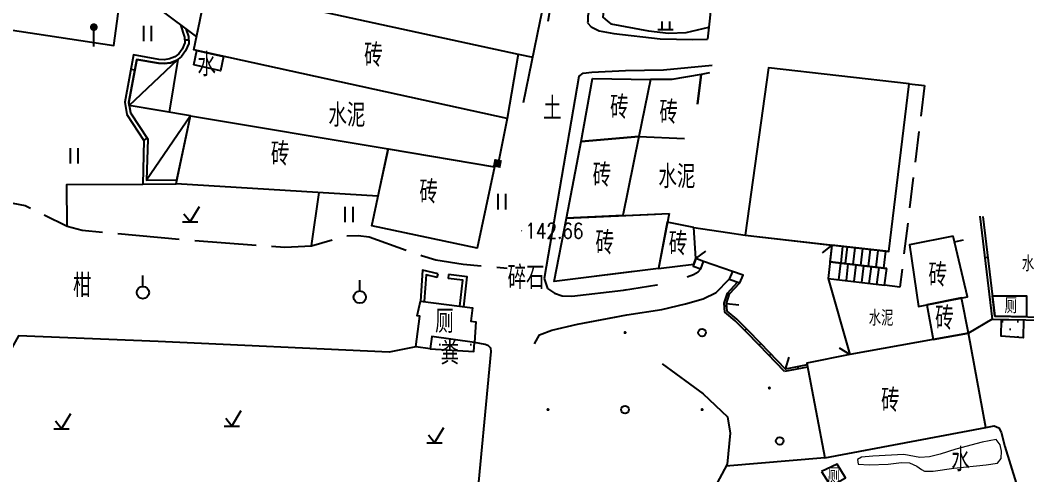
# Model space of a CAD drawing. Extents: x 529262 to 576451, y 2694391 to 2717535.
# Drawn here: x 564766.8 to 564832.1, y 2709723.1 to 2709752.6 of the extents above; entities that cross this region are included whole.
import ezdxf
from ezdxf.enums import TextEntityAlignment as Align

# ---------------------------------------------------------------- set-up
doc = ezdxf.new("R2010")
doc.units = 0
for name, pattern in [('X2', [10, 8, -2]), ('X3', [5, 4, -1]), ('X5', [3, 2, -1])]:
    doc.linetypes.add(name, pattern=pattern)
for name, color, linetype in [('DLDW', 8, 'Continuous'), ('DLSS', 4, 'Continuous'), ('DMTZ', 8, 'Continuous'), ('GCD', 8, 'Continuous'), ('JMD', 8, 'Continuous'), ('ZBTZ', 8, 'Continuous'), ('ZJ', 7, 'Continuous')]:
    doc.layers.add(name, color=color, linetype=linetype)
doc.layers.add('SXSS', color=5, linetype='Continuous', lineweight=0)
doc.styles.add('HZ', font='rs.shx', dxfattribs={"width": 0.8, "bigfont": 'hztxt.shx'})
doc.linetypes.add('10421', pattern='A,2,[150,AAA.SHX,S=0.5,R=0,X=0,Y=0.5],1e-11', length=2)
doc.linetypes.add('1161', pattern='A,0,[149,AAA.SHX,S=0.15,R=0,X=0,Y=0],-1.6', length=1.6)
pattern_1 = [(0, (114.99765, 2.56804), (0.5, 0.5), [0, -1]), (0, (115.49765, 3.06804), (0.5, 0.5), [0, -1])]

# ---------------------------------------------------------------- blocks, each defined once
blk = doc.blocks.new('GC200')
at = {"linetype": 'Continuous', "const_width": 0.2, "flags": 128}
blk.add_lwpolyline([(-0.1, 0, 1), (0.1, 0, 1)], format="xyb", close=True, dxfattribs=at)
blk = doc.blocks.new('gc119')
at = {"color": 8}
for p, q in [((-1, 0), (1, 0)), ((-0.5, 1), (-0.5, 0)), ((0.5, 1), (0.5, 0))]:
    blk.add_line(p, q, dxfattribs=at)
blk = doc.blocks.new('gc125')
at = {"color": 8}
blk.add_line((0, 0.8), (0, 2.2), dxfattribs=at)
blk.add_circle((0, 0), 0.8, dxfattribs=at)
blk = doc.blocks.new('gc123')
at = {"color": 8}
for p, q in [((0, 0), (1.2, 2)), ((-1, 0), (1, 0)), ((0, 0), (-0.8, 1))]:
    blk.add_line(p, q, dxfattribs=at)
blk = doc.blocks.new('gc121')
at = {"color": 8}
for p, q in [((-0.5, -1), (-0.5, 1)), ((0.5, -1), (0.5, 1))]:
    blk.add_line(p, q, dxfattribs=at)
blk = doc.blocks.new('gc002')
at = {"color": 8, "const_width": 1}
blk.add_lwpolyline([(-0.5, 0), (0.5, 0)], dxfattribs=at)
blk = doc.blocks.new('gc165')
at = {"color": 8}
blk.add_line((0, 0), (0, 2), dxfattribs=at)
at = {"color": 8, "const_width": 0.5}
blk.add_lwpolyline([(-0.25, 2.5, 1), (0.25, 2.5, 1)], format="xyb", close=True, dxfattribs=at)
blk = doc.blocks.new('gc170')
at = {"color": 8, "linetype": 'Continuous'}
blk.add_circle((0, 0), 0.5, dxfattribs=at)

msp = doc.modelspace()

# ---------------------------------------------------------------- hatches: boundary and pattern name
at = {"layer": 'DLDW', "linetype": 'Continuous'}
h = msp.add_hatch(dxfattribs=at)
h.set_pattern_fill('1061', color=252, scale=0.5, style=0)
h.set_pattern_definition(pattern_1)
h.paths.add_polyline_path([(564830.433, 2709733.196), (564831.871, 2709733.089), (564831.859, 2709732.011), (564830.421, 2709732.118)])
h = msp.add_hatch(dxfattribs=at)
h.set_pattern_fill('1061', color=252, scale=0.5, style=0)
h.set_pattern_definition(pattern_1)
h.paths.add_polyline_path([(564830.433, 2709733.196), (564831.871, 2709733.089), (564831.859, 2709732.011), (564830.421, 2709732.118)])
h = msp.add_hatch(dxfattribs=at)
h.set_pattern_fill('1061', color=252, scale=0.5, style=0)
h.set_pattern_definition(pattern_1)
h.paths.add_polyline_path([(564793.374, 2709731.307), (564796.208, 2709731.115), (564796.249, 2709731.711), (564793.482, 2709732.091)])
h = msp.add_hatch(dxfattribs=at)
h.set_pattern_fill('1061', color=252, scale=0.5, style=0)
h.set_pattern_definition(pattern_1)
h.paths.add_polyline_path([(564793.374, 2709731.307), (564796.208, 2709731.115), (564796.249, 2709731.711), (564793.482, 2709732.091)])

# ---------------------------------------------------------------- linework, layer by layer
at = {"layer": 'DLDW', "color": 252, "linetype": '10421', "elevation": 144.433, "flags": 128}
msp.add_lwpolyline([(564778.026, 2709749.732), (564778.23, 2709750.66), (564779.969, 2709750.278), (564779.765, 2709749.35)], close=True, dxfattribs=at)
msp.add_lwpolyline([(564778.026, 2709749.732), (564778.23, 2709750.66), (564779.969, 2709750.278), (564779.765, 2709749.35)], close=True, dxfattribs=at)
at = {"layer": 'DLDW', "color": 252, "linetype": 'Continuous', "flags": 128}
for points, elevation in [([(564796.249, 2709731.711), (564793.482, 2709732.091), (564793.374, 2709731.307), (564792.443, 2709731.435), (564792.701, 2709733.425), (564792.516, 2709733.45), (564792.737, 2709734.4), (564796.113, 2709733.961), (564796, 2709733.096), (564796.34, 2709733.052)], 142.063), ([(564796.249, 2709731.711), (564793.482, 2709732.091), (564793.374, 2709731.307), (564792.443, 2709731.435), (564792.701, 2709733.425), (564792.516, 2709733.45), (564792.737, 2709734.4), (564796.113, 2709733.961), (564796, 2709733.096), (564796.34, 2709733.052)], 142.063), ([(564830.433, 2709733.206), (564831.872, 2709733.181), (564831.859, 2709732.011), (564830.421, 2709732.118)], 142.471), ([(564830.433, 2709733.206), (564831.872, 2709733.181), (564831.859, 2709732.011), (564830.421, 2709732.118)], 142.471), ([(564793.374, 2709731.307), (564796.208, 2709731.115), (564796.249, 2709731.711), (564793.482, 2709732.091)], 141.357), ([(564793.374, 2709731.307), (564796.208, 2709731.115), (564796.249, 2709731.711), (564793.482, 2709732.091)], 141.357)]:
    msp.add_lwpolyline(points, close=True, dxfattribs=dict(at, elevation=elevation))
for points in [[(564829.861, 2709734.733), (564832.065, 2709734.734), (564832.062, 2709733.375), (564830.021, 2709733.413)], [(564829.861, 2709734.733), (564832.065, 2709734.734), (564832.062, 2709733.375), (564830.021, 2709733.413)], [(564818.762, 2709723.333), (564819.358, 2709722.375), (564820.331, 2709722.922), (564819.784, 2709723.822)], [(564818.762, 2709723.333), (564819.358, 2709722.375), (564820.331, 2709722.922), (564819.784, 2709723.822)]]:
    msp.add_lwpolyline(points, close=True, dxfattribs=at)
at = {"layer": 'DLSS', "linetype": 'Continuous', "flags": 128}
for points, elevation in [([(564816.906, 2709782.629), (564815.112, 2709781.595), (564811.774, 2709779.45), (564809.811, 2709777.635), (564806.358, 2709766.219), (564804.711, 2709758.613), (564803.598, 2709752.893), (564803.591, 2709752.568)], 142.08), ([(564803.591, 2709752.568), (564803.589, 2709752.453)], 142.08), ([(564803.591, 2709752.568), (564803.589, 2709752.453)], 142.08), ([(564803.024, 2709748.973), (564803.294, 2709749.19), (564803.852, 2709749.25), (564806.038, 2709749.358), (564808.51, 2709749.412), (564811.679, 2709749.701)], 142.432), ([(564803.024, 2709748.973), (564803.294, 2709749.19), (564803.852, 2709749.25), (564806.038, 2709749.358), (564808.51, 2709749.412), (564811.679, 2709749.701)], 142.432), ([(564803.024, 2709748.973), (564800.76, 2709735.871)], 142.08), ([(564803.024, 2709748.973), (564800.76, 2709735.871)], 142.08), ([(564803.024, 2709748.973), (564800.76, 2709735.871)], 142.08), ([(564803.024, 2709748.973), (564800.76, 2709735.871)], 142.08), ([(564800.148, 2709731.613), (564800.47, 2709732.212), (564801.266, 2709732.515), (564802.924, 2709732.898), (564806.129, 2709733.494), (564808.397, 2709733.86), (564809.938, 2709734.227), (564811.078, 2709734.538), (564811.926, 2709734.947), (564812.77, 2709735.811)], 142.08), ([(564800.148, 2709731.613), (564800.47, 2709732.212), (564801.266, 2709732.515), (564802.924, 2709732.898), (564806.129, 2709733.494), (564808.397, 2709733.86), (564809.938, 2709734.227), (564811.078, 2709734.538), (564811.926, 2709734.947), (564812.77, 2709735.811)], 142.08), ([(564800.148, 2709731.613), (564800.47, 2709732.212), (564801.266, 2709732.515), (564802.924, 2709732.898), (564805.457, 2709733.369)], 142.08), ([(564800.148, 2709731.613), (564800.47, 2709732.212), (564801.266, 2709732.515), (564802.924, 2709732.898), (564805.457, 2709733.369)], 142.08)]:
    msp.add_lwpolyline(points, dxfattribs=dict(at, elevation=elevation))
at = {"layer": 'DLSS', "linetype": 'X2', "flags": 128}
msp.add_lwpolyline([(564801.02, 2709752.568), (564803.926, 2709769.287), (564803.846, 2709769.521)], dxfattribs=at)
for points, elevation in [([(564803.589, 2709752.453), (564803.82, 2709752.19), (564804.346, 2709751.939), (564805.287, 2709751.762), (564808.29, 2709751.414), (564810.424, 2709751.367), (564812.333, 2709751.418)], 142.432), ([(564803.589, 2709752.453), (564803.82, 2709752.19), (564804.346, 2709751.939), (564805.287, 2709751.762), (564808.29, 2709751.414), (564810.424, 2709751.367), (564812.333, 2709751.418)], 142.432), ([(564800.76, 2709735.871), (564800.978, 2709735.203), (564801.444, 2709734.912), (564801.935, 2709734.747), (564802.567, 2709734.706), (564805.921, 2709735.105), (564808.079, 2709735.453), (564809.537, 2709735.8), (564810.458, 2709736.132), (564810.762, 2709736.29), (564810.931, 2709736.48)], 142.08), ([(564800.76, 2709735.871), (564800.978, 2709735.203), (564801.444, 2709734.912), (564801.935, 2709734.747), (564802.567, 2709734.706), (564805.921, 2709735.105), (564808.079, 2709735.453), (564809.537, 2709735.8), (564810.458, 2709736.132), (564810.762, 2709736.29), (564810.931, 2709736.48)], 142.08), ([(564800.76, 2709735.871), (564800.978, 2709735.203), (564801.444, 2709734.912), (564801.935, 2709734.747), (564802.567, 2709734.706), (564805.921, 2709735.105), (564806.131, 2709735.139)], 142.08), ([(564800.76, 2709735.871), (564800.978, 2709735.203), (564801.444, 2709734.912), (564801.935, 2709734.747), (564802.567, 2709734.706), (564805.921, 2709735.105), (564806.131, 2709735.139)], 142.08)]:
    msp.add_lwpolyline(points, dxfattribs=dict(at, elevation=elevation))
at = {"layer": 'DLSS', "linetype": 'X3', "flags": 128}
msp.add_lwpolyline([(564753.882, 2709737.893), (564762.949, 2709739.63), (564764.885, 2709740.589), (564766.284, 2709740.755), (564767.095, 2709740.602), (564769.819, 2709739.251), (564770.789, 2709738.997), (564777.853, 2709738.352), (564783.944, 2709737.895), (564785.672, 2709737.974), (564787.859, 2709738.639), (564788.708, 2709738.657), (564789.407, 2709738.558), (564792.801, 2709737.36), (564793.728, 2709737.076), (564795.503, 2709736.792), (564798.375, 2709736.541)], dxfattribs=at)
msp.add_lwpolyline([(564753.882, 2709737.893), (564762.949, 2709739.63), (564764.885, 2709740.589), (564766.284, 2709740.755), (564767.095, 2709740.602), (564769.819, 2709739.251), (564770.789, 2709738.997), (564777.853, 2709738.352), (564783.944, 2709737.895), (564785.672, 2709737.974), (564787.859, 2709738.639), (564788.708, 2709738.657), (564789.407, 2709738.558), (564792.801, 2709737.36), (564793.728, 2709737.076), (564795.503, 2709736.792), (564798.375, 2709736.541)], dxfattribs=at)
msp.add_lwpolyline([(564753.882, 2709737.893), (564762.949, 2709739.63), (564764.885, 2709740.589), (564766.284, 2709740.755), (564767.095, 2709740.602), (564769.819, 2709739.251), (564770.789, 2709738.997), (564777.853, 2709738.352), (564783.944, 2709737.895), (564785.672, 2709737.974), (564787.859, 2709738.639), (564788.708, 2709738.657), (564789.407, 2709738.558), (564792.801, 2709737.36), (564793.728, 2709737.076), (564795.503, 2709736.792), (564798.375, 2709736.541)], dxfattribs=at)
msp.add_lwpolyline([(564753.882, 2709737.893), (564762.949, 2709739.63), (564764.885, 2709740.589), (564766.284, 2709740.755), (564767.095, 2709740.602), (564769.819, 2709739.251), (564770.789, 2709738.997), (564777.853, 2709738.352), (564783.944, 2709737.895), (564785.672, 2709737.974), (564787.859, 2709738.639), (564788.708, 2709738.657), (564789.407, 2709738.558), (564792.801, 2709737.36), (564793.728, 2709737.076), (564795.503, 2709736.792), (564798.375, 2709736.541)], dxfattribs=at)
at = {"layer": 'DMTZ', "linetype": '10421'}
for points in [[(564805.707, 2709759.484), (564804.683, 2709753.835), (564804.568, 2709752.824), (564804.879, 2709752.568)], [(564804.879, 2709752.568), (564805.09, 2709752.395), (564807.529, 2709751.937), (564808.829, 2709751.785), (564809.985, 2709751.819), (564811.455, 2709752.167)], [(564804.879, 2709752.568), (564805.09, 2709752.395), (564807.529, 2709751.937), (564808.829, 2709751.785), (564809.985, 2709751.819), (564811.455, 2709752.167)]]:
    msp.add_lwpolyline(points, dxfattribs=at)
at = {"layer": 'DMTZ', "linetype": '10421', "flags": 128}
for points in [[(564800.518, 2709752.568), (564801.579, 2709757.734)], [(564799.435, 2709747.294), (564800.518, 2709752.568)], [(564799.435, 2709747.294), (564800.518, 2709752.568)], [(564808.431, 2709730.319), (564811.082, 2709728.378), (564812.669, 2709726.88), (564812.843, 2709725.818), (564812.636, 2709723.823), (564811.128, 2709720.971), (564809.142, 2709719.441), (564808.501, 2709719.021), (564806.981, 2709718.72), (564805.247, 2709718.889), (564804.315, 2709719.451), (564803.055, 2709721.574)], [(564808.431, 2709730.319), (564811.082, 2709728.378), (564812.669, 2709726.88), (564812.843, 2709725.818), (564812.636, 2709723.823), (564811.128, 2709720.971), (564809.142, 2709719.441), (564808.501, 2709719.021), (564806.981, 2709718.72), (564805.247, 2709718.889), (564804.315, 2709719.451), (564803.055, 2709721.574)]]:
    msp.add_lwpolyline(points, dxfattribs=at)
at = {"layer": 'DMTZ', "linetype": '10421', "elevation": 142.263, "flags": 128}
msp.add_lwpolyline([(564796.308, 2709720.341), (564797.331, 2709731.125), (564797.314, 2709731.337), (564797.149, 2709731.485), (564796.93, 2709731.588), (564796.249, 2709731.711)], dxfattribs=at)
msp.add_lwpolyline([(564796.308, 2709720.341), (564797.331, 2709731.125), (564797.314, 2709731.337), (564797.149, 2709731.485), (564796.93, 2709731.588), (564796.249, 2709731.711)], dxfattribs=at)
msp.add_lwpolyline([(564796.308, 2709720.341), (564797.331, 2709731.125), (564797.314, 2709731.337), (564797.149, 2709731.485), (564796.93, 2709731.588), (564796.249, 2709731.711)], dxfattribs=at)
msp.add_lwpolyline([(564796.308, 2709720.341), (564797.331, 2709731.125), (564797.314, 2709731.337), (564797.149, 2709731.485), (564796.93, 2709731.588), (564796.249, 2709731.711)], dxfattribs=at)
at = {"layer": 'JMD', "linetype": 'Continuous'}
for p, q in [((564777.446, 2709751.341, 142.953), (564777.695, 2709751.356, 142.953)), ((564777.446, 2709751.341, 142.953), (564777.695, 2709751.356, 142.953)), ((564773.955, 2709749.449, 142.953), (564774.201, 2709749.404, 142.953)), ((564773.955, 2709749.449, 142.953), (564774.201, 2709749.404, 142.953)), ((564774.795, 2709744.829, 142.953), (564775.003, 2709744.967, 142.953)), ((564774.795, 2709744.829, 142.953), (564775.003, 2709744.967, 142.953)), ((564810.613, 2709737.154), (564811.252, 2709737.634)), ((564810.613, 2709737.154), (564811.252, 2709737.634)), ((564819.433, 2709738.031), (564818.807, 2709737.534)), ((564819.433, 2709738.031), (564818.807, 2709737.534)), ((564819.433, 2709738.031), (564819.309, 2709736.951)), ((564819.433, 2709738.031), (564819.309, 2709736.951)), ((564823.126, 2709737.606), (564819.433, 2709738.031)), ((564823.126, 2709737.606), (564819.433, 2709738.031)), ((564820.133, 2709737.951), (564820.007, 2709736.868)), ((564820.133, 2709737.951), (564820.007, 2709736.868)), ((564820.427, 2709737.917), (564820.3, 2709736.834)), ((564820.427, 2709737.917), (564820.3, 2709736.834)), ((564820.924, 2709737.86), (564820.796, 2709736.775)), ((564820.924, 2709737.86), (564820.796, 2709736.775)), ((564821.42, 2709737.802), (564821.291, 2709736.716)), ((564821.42, 2709737.802), (564821.291, 2709736.716)), ((564821.917, 2709737.745), (564821.787, 2709736.657)), ((564821.917, 2709737.745), (564821.787, 2709736.657)), ((564822.414, 2709737.688), (564822.282, 2709736.598)), ((564822.414, 2709737.688), (564822.282, 2709736.598)), ((564822.91, 2709737.631), (564822.777, 2709736.539)), ((564822.91, 2709737.631), (564822.777, 2709736.539)), ((564819.309, 2709736.951), (564822.992, 2709736.514)), ((564822.992, 2709736.514), (564819.309, 2709736.951)), ((564819.309, 2709736.951), (564822.992, 2709736.514)), ((564822.992, 2709736.514), (564819.309, 2709736.951)), ((564819.881, 2709735.786), (564820.007, 2709736.868)), ((564819.881, 2709735.786), (564820.007, 2709736.868)), ((564820.377, 2709735.725), (564820.504, 2709736.809)), ((564820.377, 2709735.725), (564820.504, 2709736.809)), ((564829.358, 2709737.231), (564829.556, 2709737.255)), ((564829.358, 2709737.231), (564829.556, 2709737.255)), ((564793.83, 2709735.922), (564793.89, 2709736.165, 142.678)), ((564793.83, 2709735.922), (564793.89, 2709736.165, 142.678)), ((564794.568, 2709736.116, 142.653), (564794.537, 2709735.868)), ((564794.568, 2709736.116, 142.653), (564794.537, 2709735.868)), ((564820.873, 2709735.665), (564821.002, 2709736.75)), ((564820.873, 2709735.665), (564821.002, 2709736.75)), ((564821.37, 2709735.604), (564821.5, 2709736.691)), ((564821.37, 2709735.604), (564821.5, 2709736.691)), ((564821.866, 2709735.543), (564821.997, 2709736.632)), ((564821.866, 2709735.543), (564821.997, 2709736.632)), ((564822.362, 2709735.483), (564822.495, 2709736.573)), ((564822.362, 2709735.483), (564822.495, 2709736.573)), ((564822.859, 2709735.422), (564822.992, 2709736.514)), ((564822.859, 2709735.422), (564822.992, 2709736.514)), ((564819.185, 2709735.871), (564822.859, 2709735.422)), ((564819.185, 2709735.871), (564822.859, 2709735.422)), ((564812.655, 2709734.902), (564812.798, 2709734.857)), ((564812.655, 2709734.902), (564812.798, 2709734.857)), ((564812.606, 2709734.245), (564813.4, 2709734.152)), ((564812.606, 2709734.245), (564813.4, 2709734.152)), ((564812.467, 2709734.08, 141.875), (564812.617, 2709734.091, 141.875)), ((564812.467, 2709734.08, 141.875), (564812.617, 2709734.091, 141.875)), ((564813.788, 2709732.487, 141.476), (564813.895, 2709732.592, 141.476)), ((564813.788, 2709732.487, 141.476), (564813.895, 2709732.592, 141.476)), ((564814.712, 2709731.535), (564814.819, 2709731.639)), ((564814.712, 2709731.535), (564814.819, 2709731.639)), ((564814.712, 2709731.535), (564814.819, 2709731.639)), ((564814.712, 2709731.535), (564814.819, 2709731.639)), ((564815.374, 2709730.852, 141.888), (564815.482, 2709730.956, 141.888)), ((564815.374, 2709730.852, 141.888), (564815.482, 2709730.956, 141.888)), ((564820.61, 2709730.922), (564819.927, 2709731.339)), ((564820.61, 2709730.922), (564819.927, 2709731.339)), ((564816.419, 2709729.989), (564816.663, 2709730.751)), ((564816.419, 2709729.989), (564816.663, 2709730.751)), ((564817.263, 2709729.992), (564817.236, 2709730.14)), ((564817.263, 2709729.992), (564817.236, 2709730.14))]:
    msp.add_line(p, q, dxfattribs=at)
at = {"layer": 'JMD', "linetype": 'Continuous', "flags": 128}
for points, elevation in [([(564778.419, 2709752.568), (564778.969, 2709755.232), (564775.17, 2709755.883), (564774.951, 2709754.011), (564776.851, 2709752.568)], 141.379), ([(564778.42, 2709752.568), (564778.886, 2709754.826), (564789.213, 2709752.568)], 144.433), ([(564776.851, 2709752.568), (564777.175, 2709752.322), (564778.207, 2709751.538), (564778.419, 2709752.568)], 141.379), ([(564776.851, 2709752.568), (564777.175, 2709752.322), (564778.207, 2709751.538), (564778.419, 2709752.568)], 141.379), ([(564789.213, 2709752.568), (564799.081, 2709750.411), (564798.377, 2709746.236), (564778.035, 2709750.703), (564778.42, 2709752.568)], 144.433), ([(564789.213, 2709752.568), (564799.081, 2709750.411), (564798.377, 2709746.236), (564778.035, 2709750.703), (564778.42, 2709752.568)], 144.433), ([(564777.175, 2709752.322), (564777.435, 2709751.524), (564777.457, 2709751.158), (564777.283, 2709750.752), (564777.06, 2709750.437), (564776.794, 2709750.24), (564776.457, 2709750.112), (564776.099, 2709750.058), (564775.768, 2709750.083), (564774.125, 2709750.369), (564774.125, 2709750.369), (564773.563, 2709747.314), (564773.679, 2709746.514), (564774.797, 2709744.826), (564774.715, 2709741.995), (564776.879, 2709742.009)], 142.953), ([(564777.175, 2709752.322), (564777.435, 2709751.524), (564777.457, 2709751.158), (564777.283, 2709750.752), (564777.06, 2709750.437), (564776.794, 2709750.24), (564776.457, 2709750.112), (564776.099, 2709750.058), (564775.768, 2709750.083), (564774.125, 2709750.369), (564774.125, 2709750.369), (564773.563, 2709747.314), (564773.679, 2709746.514), (564774.797, 2709744.826), (564774.715, 2709741.995), (564776.879, 2709742.009)], 142.953), ([(564777.524, 2709752.057), (564777.682, 2709751.571), (564777.71, 2709751.114), (564777.502, 2709750.629), (564777.241, 2709750.26), (564776.915, 2709750.019), (564776.521, 2709749.869), (564776.109, 2709749.807), (564775.737, 2709749.835), (564774.326, 2709750.08), (564773.816, 2709747.309), (564773.918, 2709746.605), (564775.049, 2709744.898), (564774.972, 2709742.247), (564776.932, 2709742.259)], 142.953), ([(564777.524, 2709752.057), (564777.682, 2709751.571), (564777.71, 2709751.114), (564777.502, 2709750.629), (564777.241, 2709750.26), (564776.915, 2709750.019), (564776.521, 2709749.869), (564776.109, 2709749.807), (564775.737, 2709749.835), (564774.326, 2709750.08), (564773.816, 2709747.309), (564773.918, 2709746.605), (564775.049, 2709744.898), (564774.972, 2709742.247), (564776.932, 2709742.259)], 142.953), ([(564773.849, 2709747.084), (564777, 2709750.081)], 142.953), ([(564773.849, 2709747.084), (564777, 2709750.081)], 142.953), ([(564811.495, 2709749.217), (564810.952, 2709749.1), (564810.717, 2709747.175)], 142.087), ([(564811.495, 2709749.217), (564810.952, 2709749.1), (564810.717, 2709747.175)], 142.087), ([(564810.717, 2709747.175), (564810.952, 2709749.1), (564809.053, 2709748.769), (564807.662, 2709748.787), (564806.909, 2709745.084), (564809.867, 2709744.945)], 142.087), ([(564810.717, 2709747.175), (564810.952, 2709749.1), (564809.053, 2709748.769), (564807.662, 2709748.787), (564806.909, 2709745.084), (564809.867, 2709744.945)], 142.087), ([(564777.821, 2709746.418), (564774.972, 2709742.247)], 142.953), ([(564777.821, 2709746.418), (564774.972, 2709742.247)], 142.953), ([(564806.577, 2709736.31), (564801.42, 2709735.662), (564802.215, 2709739.772), (564807.999, 2709740.042)], 142.244), ([(564806.577, 2709736.31), (564801.42, 2709735.662), (564802.215, 2709739.772), (564807.999, 2709740.042)], 142.244), ([(564808.869, 2709740.082), (564808.178, 2709736.511)], -0.484), ([(564808.869, 2709740.082), (564808.178, 2709736.511)], -0.484), ([(564812.655, 2709734.902), (564813.319, 2709735.63)], 141.875), ([(564812.655, 2709734.902), (564813.319, 2709735.63)], 141.875), ([(564812.798, 2709734.857), (564813.462, 2709735.583)], 141.875), ([(564812.798, 2709734.857), (564813.462, 2709735.583)], 141.875), ([(564813.167, 2709733.116), (564812.496, 2709733.674), (564812.454, 2709734.263), (564812.655, 2709734.902)], 141.875), ([(564813.167, 2709733.116), (564812.496, 2709733.674), (564812.454, 2709734.263), (564812.655, 2709734.902)], 141.875), ([(564813.268, 2709733.227), (564812.641, 2709733.748), (564812.606, 2709734.245), (564812.798, 2709734.857)], 141.875), ([(564813.268, 2709733.227), (564812.641, 2709733.748), (564812.606, 2709734.245), (564812.798, 2709734.857)], 141.875), ([(564814.712, 2709731.535), (564813.848, 2709732.426), (564813.167, 2709733.116)], 141.476), ([(564814.712, 2709731.535), (564813.848, 2709732.426), (564813.167, 2709733.116)], 141.476), ([(564814.819, 2709731.639), (564813.955, 2709732.531), (564813.268, 2709733.227)], 141.476), ([(564814.819, 2709731.639), (564813.955, 2709732.531), (564813.268, 2709733.227)], 141.476), ([(564829.844, 2709733.216), (564838.582, 2709733.054)], 142.253), ([(564829.844, 2709733.216), (564838.582, 2709733.054)], 142.253), ([(564830.021, 2709733.413), (564838.591, 2709733.254)], 142.253), ([(564830.021, 2709733.413), (564838.591, 2709733.254)], 142.253), ([(564816.368, 2709729.827), (564814.712, 2709731.535)], 141.888), ([(564816.368, 2709729.827), (564814.712, 2709731.535)], 141.888), ([(564816.419, 2709729.989), (564814.819, 2709731.639)], 141.888), ([(564816.419, 2709729.989), (564814.819, 2709731.639)], 141.888)]:
    msp.add_lwpolyline(points, dxfattribs=dict(at, elevation=elevation))
for points, elevation in [([(564777, 2709750.081), (564776.425, 2709746.652), (564773.849, 2709747.084), (564773.816, 2709747.309), (564774.326, 2709750.08), (564775.737, 2709749.835), (564776.109, 2709749.807), (564776.521, 2709749.869), (564776.915, 2709750.019), (564777, 2709750.081)], 142.953), ([(564777, 2709750.081), (564776.425, 2709746.652), (564773.849, 2709747.084), (564773.816, 2709747.309), (564774.326, 2709750.08), (564775.737, 2709749.835), (564776.109, 2709749.807), (564776.521, 2709749.869), (564776.915, 2709750.019), (564777, 2709750.081)], 142.953), ([(564774.972, 2709742.247), (564776.932, 2709742.259), (564777.821, 2709746.418), (564773.849, 2709747.084), (564773.918, 2709746.605), (564775.049, 2709744.898)], 142.953), ([(564774.972, 2709742.247), (564776.932, 2709742.259), (564777.821, 2709746.418), (564773.849, 2709747.084), (564773.918, 2709746.605), (564775.049, 2709744.898)], 142.953), ([(564776.879, 2709742.009), (564777.821, 2709746.418), (564790.638, 2709744.271), (564789.984, 2709741.211)], 142.953), ([(564776.879, 2709742.009), (564777.821, 2709746.418), (564790.638, 2709744.271), (564789.984, 2709741.211)], 142.953), ([(564808.869, 2709740.082), (564808.178, 2709736.511), (564801.42, 2709735.662), (564802.215, 2709739.772)], 142.244), ([(564808.869, 2709740.082), (564808.178, 2709736.511), (564801.42, 2709735.662), (564802.215, 2709739.772)], 142.244), ([(564810.487, 2709739.182), (564808.759, 2709739.516), (564808.178, 2709736.511), (564810.486, 2709736.8), (564810.613, 2709737.154)], 142.194), ([(564810.487, 2709739.182), (564808.759, 2709739.516), (564808.178, 2709736.511), (564810.486, 2709736.8), (564810.613, 2709737.154)], 142.194), ([(564810.613, 2709737.154), (564810.435, 2709736.658), (564810.931, 2709736.48), (564811.109, 2709736.976)], 142.152), ([(564810.613, 2709737.154), (564810.435, 2709736.658), (564810.931, 2709736.48), (564811.109, 2709736.976)], 142.152), ([(564817.808, 2709730.374), (564818.981, 2709724.218), (564829.428, 2709726.192), (564828.307, 2709732.317), (564826.002, 2709731.904), (564820.61, 2709730.922)], 142.158), ([(564817.808, 2709730.374), (564818.981, 2709724.218), (564829.428, 2709726.192), (564828.307, 2709732.317), (564826.002, 2709731.904), (564820.61, 2709730.922)], 142.158)]:
    msp.add_lwpolyline(points, close=True, dxfattribs=dict(at, elevation=elevation))
for points in [[(564813.809, 2709738.679), (564823.126, 2709737.606), (564824.452, 2709748.503), (564815.316, 2709749.524)], [(564813.809, 2709738.679), (564823.126, 2709737.606), (564824.452, 2709748.503), (564815.316, 2709749.524)], [(564806.909, 2709745.084), (564803.178, 2709744.757), (564803.9, 2709748.834), (564807.662, 2709748.787)], [(564806.909, 2709745.084), (564803.178, 2709744.757), (564803.9, 2709748.834), (564807.662, 2709748.787)], [(564805.863, 2709739.942), (564802.215, 2709739.772), (564803.178, 2709744.757), (564806.909, 2709745.084)], [(564805.863, 2709739.942), (564802.215, 2709739.772), (564803.178, 2709744.757), (564806.909, 2709745.084)], [(564797.553, 2709743.11), (564796.424, 2709737.826), (564789.574, 2709739.29), (564790.638, 2709744.271)], [(564797.553, 2709743.11), (564796.424, 2709737.826), (564789.574, 2709739.29), (564790.638, 2709744.271)], [(564797.553, 2709743.11), (564796.424, 2709737.826), (564789.574, 2709739.29), (564790.638, 2709744.271)], [(564797.553, 2709743.11), (564796.424, 2709737.826), (564789.574, 2709739.29), (564790.638, 2709744.271)], [(564820.61, 2709730.922), (564817.808, 2709730.374), (564817.831, 2709730.249), (564816.419, 2709729.989), (564814.819, 2709731.639), (564813.955, 2709732.531), (564813.268, 2709733.227), (564812.641, 2709733.748), (564812.606, 2709734.245), (564812.798, 2709734.857), (564813.462, 2709735.583), (564813.673, 2709736.083), (564812.981, 2709736.311), (564811.109, 2709736.976), (564810.613, 2709737.154), (564810.487, 2709739.182), (564812.673, 2709738.837), (564813.809, 2709738.679), (564819.433, 2709738.031), (564819.185, 2709735.871)], [(564820.61, 2709730.922), (564817.808, 2709730.374), (564817.831, 2709730.249), (564816.419, 2709729.989), (564814.819, 2709731.639), (564813.955, 2709732.531), (564813.268, 2709733.227), (564812.641, 2709733.748), (564812.606, 2709734.245), (564812.798, 2709734.857), (564813.462, 2709735.583), (564813.673, 2709736.083), (564812.981, 2709736.311), (564811.109, 2709736.976), (564810.613, 2709737.154), (564810.487, 2709739.182), (564812.673, 2709738.837), (564813.809, 2709738.679), (564819.433, 2709738.031), (564819.185, 2709735.871)], [(564827.301, 2709738.601), (564824.466, 2709738.043), (564825.065, 2709734.043), (564828.235, 2709734.679)], [(564827.301, 2709738.601), (564824.466, 2709738.043), (564825.065, 2709734.043), (564828.235, 2709734.679)], [(564813.673, 2709736.083), (564812.981, 2709736.311), (564812.77, 2709735.811), (564813.462, 2709735.583)], [(564813.673, 2709736.083), (564812.981, 2709736.311), (564812.77, 2709735.811), (564813.462, 2709735.583)], [(564825.591, 2709734.149), (564826.002, 2709731.904), (564828.307, 2709732.317), (564827.848, 2709734.602)], [(564825.591, 2709734.149), (564826.002, 2709731.904), (564828.307, 2709732.317), (564827.848, 2709734.602)]]:
    msp.add_lwpolyline(points, close=True, dxfattribs=at)
at = {"layer": 'JMD', "linetype": 'X5'}
msp.add_lwpolyline([(564824.452, 2709748.503), (564825.444, 2709748.382), (564823.851, 2709735.301), (564822.859, 2709735.422)], dxfattribs=at)
msp.add_lwpolyline([(564824.452, 2709748.503), (564825.444, 2709748.382), (564823.851, 2709735.301), (564822.859, 2709735.422)], dxfattribs=at)
at = {"layer": 'JMD', "linetype": 'Continuous', "flags": 128}
for points in [[(564829.034, 2709739.907), (564829.844, 2709733.216)], [(564829.034, 2709739.907), (564829.844, 2709733.216)], [(564829.237, 2709739.891), (564830.021, 2709733.413)], [(564829.237, 2709739.891), (564830.021, 2709733.413)], [(564827.385, 2709738.251), (564827.984, 2709738.379)], [(564827.385, 2709738.251), (564827.984, 2709738.379)], [(564793.89, 2709736.165), (564792.876, 2709736.413), (564792.737, 2709734.4)], [(564793.89, 2709736.165), (564792.876, 2709736.413), (564792.737, 2709734.4)], [(564795.553, 2709734.034), (564795.764, 2709735.968), (564794.568, 2709736.116)], [(564795.553, 2709734.034), (564795.764, 2709735.968), (564794.568, 2709736.116)], [(564793.83, 2709735.922), (564793.105, 2709736.1), (564792.985, 2709734.368)], [(564793.83, 2709735.922), (564793.105, 2709736.1), (564792.985, 2709734.368)], [(564795.305, 2709734.066), (564795.488, 2709735.75), (564794.537, 2709735.868)], [(564795.305, 2709734.066), (564795.488, 2709735.75), (564794.537, 2709735.868)], [(564817.831, 2709730.249), (564816.419, 2709729.989)], [(564817.831, 2709730.249), (564816.419, 2709729.989)], [(564817.859, 2709730.102), (564816.368, 2709729.827)], [(564817.859, 2709730.102), (564816.368, 2709729.827)]]:
    msp.add_lwpolyline(points, dxfattribs=at)
at = {"layer": 'SXSS', "color": 8, "linetype": 'Continuous', "elevation": 141.803, "flags": 128}
msp.add_lwpolyline([(564830.103, 2709725.416), (564829.178, 2709725.242), (564827.484, 2709724.778), (564826.467, 2709724.457), (564825.772, 2709724.297), (564825.154, 2709724.255), (564824.095, 2709724.44), (564822.098, 2709724.333), (564821.349, 2709724.261), (564821.099, 2709724.119), (564821.14, 2709723.802), (564821.866, 2709723.78), (564823.097, 2709723.816), (564823.964, 2709723.928), (564824.47, 2709723.905), (564824.951, 2709723.673), (564825.254, 2709723.477), (564825.456, 2709723.354), (564826.003, 2709723.352), (564827.341, 2709723.548), (564829.445, 2709723.762), (564830.194, 2709723.869), (564830.423, 2709724.188), (564830.444, 2709724.654), (564830.355, 2709725.064)], close=True, dxfattribs=at)
msp.add_lwpolyline([(564830.103, 2709725.416), (564829.178, 2709725.242), (564827.484, 2709724.778), (564826.467, 2709724.457), (564825.772, 2709724.297), (564825.154, 2709724.255), (564824.095, 2709724.44), (564822.098, 2709724.333), (564821.349, 2709724.261), (564821.099, 2709724.119), (564821.14, 2709723.802), (564821.866, 2709723.78), (564823.097, 2709723.816), (564823.964, 2709723.928), (564824.47, 2709723.905), (564824.951, 2709723.673), (564825.254, 2709723.477), (564825.456, 2709723.354), (564826.003, 2709723.352), (564827.341, 2709723.548), (564829.445, 2709723.762), (564830.194, 2709723.869), (564830.423, 2709724.188), (564830.444, 2709724.654), (564830.355, 2709725.064)], close=True, dxfattribs=at)
at = {"layer": 'ZBTZ', "linetype": '1161', "flags": 128}
for points, elevation in [([(564813.146, 2709768.89), (564811.495, 2709752.568)], 141.633), ([(564773.052, 2709752.568), (564773.77, 2709758.19)], 140.055), ([(564762.391, 2709752.568), (564772.851, 2709750.989), (564773.052, 2709752.568)], 140.055), ([(564762.391, 2709752.568), (564772.851, 2709750.989), (564773.052, 2709752.568)], 140.055), ([(564811.495, 2709752.568), (564811.376, 2709751.392)], 141.633), ([(564811.495, 2709752.568), (564811.376, 2709751.392)], 141.633), ([(564799.081, 2709750.411), (564800.038, 2709750.23)], 142.02), ([(564799.081, 2709750.411), (564800.038, 2709750.23)], 142.02), ([(564798.377, 2709746.236), (564797.833, 2709743.542)], 142.299), ([(564798.377, 2709746.236), (564797.833, 2709743.542)], 142.299), ([(564769.819, 2709739.251), (564769.801, 2709741.963), (564774.715, 2709741.995)], 141.62), ([(564769.819, 2709739.251), (564769.801, 2709741.963), (564774.715, 2709741.995)], 141.62), ([(564829.844, 2709733.216), (564828.307, 2709732.317)], 142.253), ([(564829.844, 2709733.216), (564828.307, 2709732.317)], 142.253), ([(564818.981, 2709724.218), (564812.561, 2709723.681)], 142.029), ([(564818.981, 2709724.218), (564812.561, 2709723.681)], 142.029)]:
    msp.add_lwpolyline(points, dxfattribs=dict(at, elevation=elevation))
msp.add_lwpolyline([(564785.672, 2709737.974), (564786.167, 2709741.443)], dxfattribs=at)
msp.add_lwpolyline([(564785.672, 2709737.974), (564786.167, 2709741.443)], dxfattribs=at)
at = {"layer": 'ZBTZ', "linetype": '1161'}
msp.add_lwpolyline([(564792.443, 2709731.435), (564790.708, 2709731.085), (564775.724, 2709731.765), (564766.652, 2709732.143), (564763.133, 2709725.85)], dxfattribs=at)
msp.add_lwpolyline([(564792.443, 2709731.435), (564790.708, 2709731.085), (564775.724, 2709731.765), (564766.652, 2709732.143), (564763.133, 2709725.85)], dxfattribs=at)
at = {"layer": 'ZBTZ', "linetype": 'Continuous'}
msp.add_lwpolyline([(564829.428, 2709726.192), (564829.97, 2709726.29), (564830.276, 2709726.173), (564830.42, 2709725.899), (564830.665, 2709724.955), (564832.497, 2709719.017)], dxfattribs=at)
msp.add_lwpolyline([(564829.428, 2709726.192), (564829.97, 2709726.29), (564830.276, 2709726.173), (564830.42, 2709725.899), (564830.665, 2709724.955), (564832.497, 2709719.017)], dxfattribs=at)

# ---------------------------------------------------------------- block references
at = {"layer": 'GCD', "linetype": 'Continuous'}
ref = msp.add_blockref('GC200', (564799.306, 2709738.956, 142.661), dxfattribs=dict(at, xscale=0.1999999999534339, yscale=0.1999999999534339, zscale=0.1999999999534339))
ref.add_attrib('height', '142.66', dxfattribs={"linetype": 'Continuous', "height": 1, "style": 'HZ', "width": 0.8}).set_placement((564799.546, 2709738.956, 142.661), align=Align.MIDDLE_LEFT)
ref = msp.add_blockref('GC200', (564799.306, 2709738.956, 142.661), dxfattribs=dict(at, xscale=0.1999999999534339, yscale=0.1999999999534339, zscale=0.1999999999534339))
ref.add_attrib('height', '142.66', dxfattribs={"linetype": 'Continuous', "height": 1, "style": 'HZ', "width": 0.8}).set_placement((564799.546, 2709738.956, 142.661), align=Align.MIDDLE_LEFT)
at = {"layer": 'JMD', "linetype": 'Continuous', "xscale": 0.4999999999571814, "yscale": 0.4999999999571814, "zscale": 0.4999999999571814, "rotation": 348.3366186293562}
msp.add_blockref('gc002', (564797.733, 2709743.33, 142.397), dxfattribs=at)
msp.add_blockref('gc002', (564797.733, 2709743.33, 142.397), dxfattribs=at)
at = {"layer": 'ZBTZ', "linetype": 'Continuous', "xscale": 0.5, "yscale": 0.5}
for name, p in [('gc119', (564808.644, 2709752.032)), ('gc119', (564808.644, 2709752.032)), ('gc165', (564771.544, 2709750.924, 141.379)), ('gc165', (564771.544, 2709750.924, 141.379)), ('gc121', (564775.043, 2709751.757)), ('gc121', (564775.043, 2709751.757)), ('gc121', (564770.282, 2709743.829)), ('gc121', (564770.282, 2709743.829)), ('gc121', (564798.033, 2709740.851)), ('gc121', (564798.033, 2709740.851)), ('gc123', (564777.793, 2709739.545)), ('gc123', (564777.793, 2709739.545)), ('gc121', (564788.115, 2709740.02)), ('gc121', (564788.115, 2709740.02)), ('gc125', (564774.729, 2709734.953, -141.185)), ('gc125', (564774.729, 2709734.953, -141.185)), ('gc125', (564788.8, 2709734.654, -141.185)), ('gc125', (564788.8, 2709734.654, -141.185)), ('GC200', (564806.015, 2709732.353)), ('GC200', (564806.015, 2709732.353)), ('gc170', (564811.015, 2709732.353)), ('gc170', (564811.015, 2709732.353)), ('GC200', (564815.38, 2709728.757)), ('GC200', (564815.38, 2709728.757)), ('gc123', (564769.454, 2709726.1)), ('gc123', (564769.454, 2709726.1)), ('gc123', (564780.503, 2709726.286)), ('gc123', (564780.503, 2709726.286)), ('GC200', (564801.015, 2709727.353)), ('GC200', (564801.015, 2709727.353)), ('GC200', (564801.015, 2709727.353)), ('GC200', (564801.015, 2709727.353)), ('gc170', (564806.015, 2709727.353)), ('gc170', (564806.015, 2709727.353)), ('GC200', (564811.015, 2709727.353)), ('GC200', (564811.015, 2709727.353)), ('gc123', (564793.656, 2709725.187)), ('gc123', (564793.656, 2709725.187)), ('gc170', (564816.056, 2709725.323)), ('gc170', (564816.056, 2709725.323))]:
    msp.add_blockref(name, p, dxfattribs=at)

# ---------------------------------------------------------------- texts
at = {"layer": 'DLDW', "color": 252, "linetype": '10421', "style": 'HZ', "width": 0.8}
msp.add_text('水', height=1.5, dxfattribs=at).set_placement((564778.868, 2709749.811), align=Align.MIDDLE)
msp.add_text('水', height=1.5, dxfattribs=at).set_placement((564778.868, 2709749.811), align=Align.MIDDLE)
at = {"layer": 'DLDW', "color": 252, "linetype": 'Continuous', "style": 'HZ', "width": 0.8}
for height, p in [(1, (564831.046, 2709734.123)), (1, (564831.046, 2709734.123)), (1.5, (564794.292, 2709733.109)), (1.5, (564794.292, 2709733.109)), (1, (564819.549, 2709723.094)), (1, (564819.549, 2709723.094))]:
    msp.add_text('厕', height=height, dxfattribs=at).set_placement(p, align=Align.MIDDLE)
at = {"layer": 'JMD', "linetype": 'Continuous', "style": 'HZ', "width": 0.8}
for p in [(564790.284, 2709750.352), (564790.284, 2709750.352), (564806.243, 2709746.974), (564806.243, 2709746.974), (564809.447, 2709746.648), (564809.447, 2709746.648), (564784.234, 2709743.948), (564784.234, 2709743.948), (564805.116, 2709742.569), (564805.116, 2709742.569), (564793.874, 2709741.477), (564793.874, 2709741.477), (564805.298, 2709738.177), (564805.298, 2709738.177), (564805.298, 2709738.177), (564805.298, 2709738.177), (564810.055, 2709738.122), (564810.055, 2709738.122), (564826.907, 2709736.093), (564826.907, 2709736.093), (564827.338, 2709733.289), (564827.338, 2709733.289), (564823.828, 2709727.957), (564823.828, 2709727.957)]:
    msp.add_text('砖', height=1.5, dxfattribs=at).set_placement(p, align=Align.MIDDLE_RIGHT)
at = {"layer": 'ZJ', "color": 8, "linetype": 'Continuous', "style": 'HZ', "width": 0.8}
for s, height, p in [('水泥', 1.5, (564787.964, 2709746.533)), ('水泥', 1.5, (564787.964, 2709746.533)), ('土', 1.5, (564801.294, 2709746.978)), ('土', 1.5, (564801.294, 2709746.978)), ('水泥', 1.5, (564809.381, 2709742.55)), ('水泥', 1.5, (564809.381, 2709742.55)), ('水泥', 1, (564832.568, 2709736.875)), ('水泥', 1, (564832.568, 2709736.875)), ('碎石', 1.5, (564799.594, 2709736.009)), ('碎石', 1.5, (564799.594, 2709736.009)), ('碎石', 1.5, (564799.594, 2709736.009)), ('碎石', 1.5, (564799.594, 2709736.009)), ('柑', 1.5, (564770.795, 2709735.481)), ('柑', 1.5, (564770.795, 2709735.481)), ('水泥', 1, (564822.626, 2709733.344)), ('水泥', 1, (564822.626, 2709733.344)), ('粪', 1.5, (564794.648, 2709731.104)), ('粪', 1.5, (564794.648, 2709731.104)), ('水', 1.5, (564827.79, 2709724.179)), ('水', 1.5, (564827.79, 2709724.179))]:
    msp.add_text(s, height=height, dxfattribs=at).set_placement(p, align=Align.MIDDLE)

doc.saveas('drawing.dxf')
